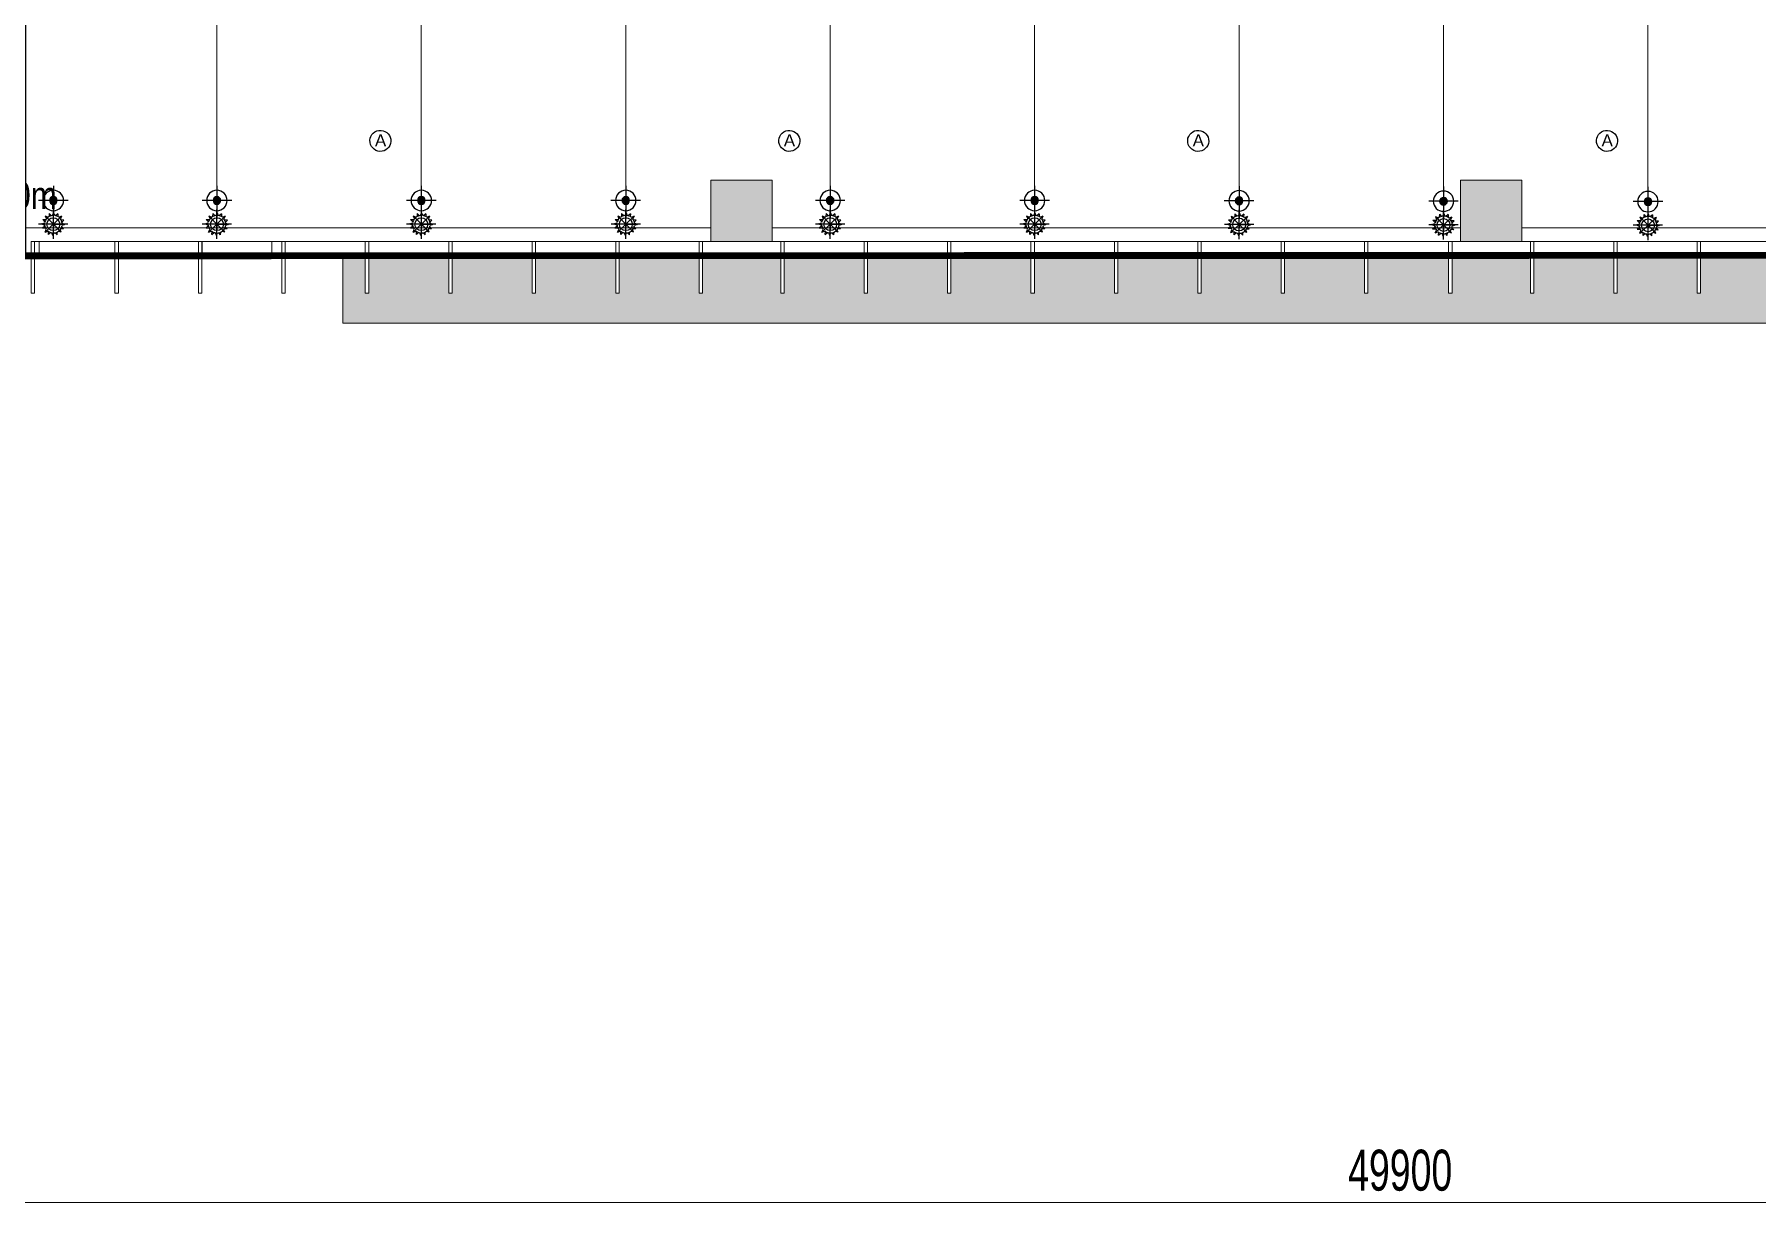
# Model space of a CAD drawing. Header units: millimetres. Extents: x 1706 to 249912, y -487248 to 27192.
# Drawn here: x 122808 to 148079, y -487148 to -470011 of the extents above; entities that cross this region are included whole.
import ezdxf

# ---------------------------------------------------------------- set-up
doc = ezdxf.new("R2010")
doc.units = ezdxf.units.MM
doc.linetypes.add('DASHDOT', pattern=[1, 0.5, -0.25, 0, -0.25])
doc.layers.get('0').update_dxf_attribs({"color": 251})
for name, color, linetype in [('25∅', 1, 'DASHDOT'), ('FIRE COMPARTMENTATION', 30, 'Continuous'), ('PHE-MULTI SENSOR DETECTOR (ABOVE', 3, 'Continuous')]:
    doc.layers.add(name, color=color, linetype=linetype)
for name, color, linetype, lineweight in [('A-ANNO-DIMS', 251, 'Continuous', 5), ('A-ANNO-DIMS-200', 251, 'Continuous', 5), ('A-FLOR', 251, 'Continuous', 5), ('A-GLAZ-CURT', 251, 'Continuous', 5), ('A-GLAZ-CWMG', 251, 'Continuous', 5), ('A-WALL', 251, 'Continuous', 5), ('M-FIRE-FHC', 251, 'Continuous', 9), ('McD-Fire', 1, 'Continuous', 13), ('McD-FIRE-SPRINKLER LINES', 1, 'Continuous', 9), ('S-COLS', 251, 'Continuous', 5)]:
    doc.layers.add(name, color=color, linetype=linetype, lineweight=lineweight)
doc.layers.add('FF-PENDENT SPRINKLER', color=7, linetype='Continuous', true_color=0xcc0099)
doc.styles.add('Arial', font='arial.ttf', dxfattribs={"height": 300})
doc.styles.add('Arial Narrow_2', font='ARIALN.TTF', dxfattribs={"width": 0.8, "height": 300})
doc.styles.add('Swis721 Cn BT', font='swissc.ttf', dxfattribs={"height": 395.68567})
doc.dimstyles.new('RSP_DIM_3_0mm_BOLD_ARIAL__Outer_Dims_', dxfattribs={"dimscale": 304.8, "dimtxt": 614.058584, "dimasz": 2.624672, "dimexe": 0, "dimexo": 0.0625, "dimgap": 0, "dimtad": 1, "dimdec": 0, "dimrnd": 5, "dimzin": 0, "dimdsep": 46, "dimtxsty": 'Arial Narrow_2', "dimblk1": 'DOTSMALL', "dimblk2": 'DOTSMALL', "dimsah": 1, "dimcen": 0.09, "dimazin": 0, "dimtfac": 1, "dimtdec": 4, "dimtix": 1, "dimtmove": 0, "dimatfit": 3, "dimfxl": 1.5625, "dimfxlon": 1, "dimtvp": 1, "dimtolj": 1, "dimtzin": 0, "dimarcsym": 2})

# ---------------------------------------------------------------- blocks, each defined once
blk = doc.blocks.new('zw$3B71')
at = {"layer": 'McD-Fire', "color": 7, "insert": (8760.7, -7823.3), "char_height": 400, "width": 2658.239, "attachment_point": 1, "line_spacing_factor": 1.5, "style": 'Swis721 Cn BT', "bg_fill": 2}
blk.add_mtext('Fire Shaft-03\\PSize:1.30X1.00m', dxfattribs=at)
at = {"layer": 'FIRE COMPARTMENTATION', "color": 1, "const_width": 100}
blk.add_lwpolyline([(11752.3, -9911.7), (11752.3, 16500), (53100, 16512), (53112, 10500), (57100, 10500), (57100, -2000), (55900, -2000), (55900, -9900)], close=True, dxfattribs=at)
blk = doc.blocks.new('UPRIGHT SPRINKLER -68°C')
at = {"color": 5}
for p, q in [((-106, 3, 3), (-81, 13, 3)), ((-106, 3, 3), (-82, -7, 3)), ((-74, 76, 3), (-49, 65, 3)), ((-74, 76, 3), (-64, 51, 3)), ((3, 106, 3), (-9, 80, 3)), ((3, 106, 3), (13, 79, 3)), ((76, 74, 3), (49, 63, 3)), ((76, 74, 3), (65, 47, 3)), ((105, -3, 3), (79, 9, 3)), ((-76, -73, 3), (-66, -49, 3)), ((-76, -73, 3), (-53, -63, 3)), ((-4, -105, 3), (-13, -81, 3)), ((-4, -105, 3), (7, -81, 3)), ((72, -77, 3), (47, -66, 3)), ((72, -77, 3), (62, -51, 3)), ((105, -3, 3), (79, -13, 3))]:
    blk.add_line(p, q, dxfattribs=at)
at = {"color": 6}
for p, q in [((-1, -1, 3), (-106, 4, 3)), ((-96, 45, 3), (-78, 25, 3)), ((-96, 45, 3), (-69, 44, 3)), ((72, -77, 3), (-74, 76, 3)), ((-36, 100, 3), (-38, 72, 3)), ((-36, 100, 3), (-17, 79, 3)), ((-1, -1, 3), (3, 106, 3)), ((76, 74, 3), (-1, -1, 3)), ((43, 98, 3), (21, 77, 3)), ((43, 98, 3), (42, 68, 3)), ((99, 38, 3), (70, 39, 3)), ((99, 38, 3), (78, 18, 3)), ((-99, -35, 3), (-80, -18, 3)), ((-99, -35, 3), (-74, -36, 3)), ((-76, -73, 3), (-1, -1, 3)), ((-45, -95, 3), (-44, -70, 3)), ((-45, -95, 3), (-26, -78, 3)), ((-1, -1, 3), (-4, -105, 3)), ((-1, -1, 3), (105, -3, 3)), ((36, -98, 3), (19, -79, 3)), ((36, -98, 3), (38, -72, 3)), ((96, -43, 3), (69, -42, 3)), ((96, -43, 3), (77, -22, 3))]:
    blk.add_line(p, q, dxfattribs=at)
at = {"color": 5, "elevation": 3}
for points in [[(-1, -136), (-1, 135)], [(-137, -1), (135, -1)]]:
    blk.add_lwpolyline(points, dxfattribs=at)
at = {"color": 3}
blk.add_circle((-1, -1, 3), 59.2, dxfattribs=at)
at = {"color": 5}
for start, end in [(140.8422, 170.3714), (95.6315, 125.6992), (51.7639, 79.8685), (6.8313, 35.8146), (184.8407, 216.5012), (230.6178, 261.7138), (276.0216, 306.5945), (321.5184, 351.2266)]:
    blk.add_arc((-1, -1, 3), 81.1, start, end, dxfattribs=at)
blk = doc.blocks.new('PENDENT SPRINKLER (RG)')
at = {"linetype": 'Continuous', "extrusion": (0.000667552, -0.000166966, 1)}
h = blk.add_hatch(color=5, dxfattribs=at)
h.dxf.hatch_style = 1
edge = h.paths.add_edge_path()
edge.add_arc((0, 0), 56.7, 44.562, 404.562, ccw=False)
at = {"layer": '25∅', "linetype": 'Continuous', "extrusion": (0.000667552, -0.000166966, 1)}
h = blk.add_hatch(color=5, dxfattribs=at)
h.dxf.hatch_style = 1
edge = h.paths.add_edge_path()
edge.add_arc((0, 0), 56.7, 44.562, 404.562, ccw=False)
at = {"color": 222, "linetype": 'Continuous', "true_color": 0xcc0099, "extrusion": (0.000667073, -0.000166479, 1)}
for points in [[(0, -217), (0, 217)], [(-217, 0), (217, 0)]]:
    blk.add_lwpolyline(points, dxfattribs=at)
at = {"color": 222, "linetype": 'Continuous', "true_color": 0xcc0099, "extrusion": (0.000667552, -0.000166966, 1)}
blk.add_circle((0, 0), 150, dxfattribs=at)
at = {"color": 5, "linetype": 'Continuous', "extrusion": (0.000667552, -0.000166966, 1)}
blk.add_circle((0, 0), 56.7, dxfattribs=at)
at = {"layer": '25∅', "color": 5, "linetype": 'Continuous', "extrusion": (0.000667552, -0.000166966, 1)}
blk.add_circle((0, 0), 56.7, dxfattribs=at)
at = {"layer": 'FF-PENDENT SPRINKLER', "extrusion": (1.02436e-19, 0, -1), "xscale": 1.588226225829954, "yscale": 1.588226225829954, "zscale": 1.588226225829954}
blk.add_blockref('UPRIGHT SPRINKLER -68°C', (-346, 1, -4), dxfattribs=at)
blk = doc.blocks.new('Sprinklre')
at = {"layer": 'McD-FIRE-SPRINKLER LINES'}
for points in [[(80600, -7000), (80600, 17610)], [(83600, -7000), (83600, 17610)], [(86600, -7000), (86600, 17610)], [(89600, -7000), (89600, 17610)], [(92600, -7000), (92600, 17610)], [(95600, -7000), (95600, 17610)], [(98600, -7000), (98600, 17610)], [(101600, -7000), (101600, 17610)]]:
    blk.add_lwpolyline(points, dxfattribs=at)
at = {"layer": 'FF-PENDENT SPRINKLER', "xscale": -1.000000000000001, "rotation": 90}
for p in [(78200, -7000), (80600, -7000), (83600, -7000), (86600, -7000, 0), (89600, -7000), (92600, -7000, 0), (95600, -7005, 0), (98600, -7011, 0), (101600, -7016, 0)]:
    blk.add_blockref('PENDENT SPRINKLER (RG)', p, dxfattribs=at)
blk = doc.blocks.new('Above false ceiling')
at = {"extrusion": (0.007291, -0.048425, 0.9988)}
blk.add_circle((0, 1, 0), 193, dxfattribs=at)
at = {"style": 'Arial'}
blk.add_text('A', height=222, rotation=0.0001, dxfattribs=at).set_placement((-101, -100, 0))
blk = doc.blocks.new('System Panel - VISION PANEL - TYPE 1-2399508-2ND FLOOR PLAN_')
at = {"layer": 'A-GLAZ-CURT'}
for p, q in [((589, 0), (-589, 0)), ((-589, 0), (-589, -12)), ((589, -12), (589, 0)), ((-589, -12), (589, -12))]:
    blk.add_line(p, q, dxfattribs=at)
blk = doc.blocks.new('System Panel - VISION PANEL - TYPE 1-2399509-2ND FLOOR PLAN_')
at = {"layer": 'A-GLAZ-CURT'}
for p, q in [((587, 0), (-587, 0)), ((-587, 0), (-587, -12)), ((587, -12), (587, 0)), ((-587, -12), (587, -12))]:
    blk.add_line(p, q, dxfattribs=at)
blk = doc.blocks.new('System Panel - VISION PANEL - TYPE 1-2399510-2ND FLOOR PLAN_')
at = {"layer": 'A-GLAZ-CURT'}
for p, q in [((587, 0), (-587, 0)), ((-587, 0), (-587, -12)), ((587, -12), (587, 0)), ((-587, -12), (587, -12))]:
    blk.add_line(p, q, dxfattribs=at)
blk = doc.blocks.new('System Panel - VISION PANEL - TYPE 1-2399511-2ND FLOOR PLAN_')
at = {"layer": 'A-GLAZ-CURT'}
for p, q in [((588, 0), (-588, 0)), ((-588, 0), (-588, -12)), ((588, -12), (588, 0)), ((-588, -12), (588, -12))]:
    blk.add_line(p, q, dxfattribs=at)
blk = doc.blocks.new('System Panel - VISION PANEL - TYPE 1-2399512-2ND FLOOR PLAN_')
at = {"layer": 'A-GLAZ-CURT'}
for p, q in [((587, 0), (-587, 0)), ((-587, 0), (-587, -12)), ((587, -12), (587, 0)), ((-587, -12), (587, -12))]:
    blk.add_line(p, q, dxfattribs=at)
blk = doc.blocks.new('System Panel - VISION PANEL - TYPE 1-2399513-2ND FLOOR PLAN_')
at = {"layer": 'A-GLAZ-CURT'}
for p, q in [((586, 0), (-586, 0)), ((-586, 0), (-586, -12)), ((586, -12), (586, 0)), ((-586, -12), (586, -12))]:
    blk.add_line(p, q, dxfattribs=at)
blk = doc.blocks.new('System Panel - Spandrel-2378446-2ND FLOOR PLAN_')
at = {"layer": 'A-GLAZ-CURT'}
for p, q in [((575, 0), (-575, 0)), ((-575, 0), (-575, -12)), ((575, -12), (575, 0)), ((-575, -12), (575, -12))]:
    blk.add_line(p, q, dxfattribs=at)
blk = doc.blocks.new('System Panel - VISION PANEL - TYPE 1-2399514-2ND FLOOR PLAN_')
at = {"layer": 'A-GLAZ-CURT'}
for p, q in [((587, 0), (-587, 0)), ((-587, 0), (-587, -12)), ((587, -12), (587, 0)), ((-587, -12), (587, -12))]:
    blk.add_line(p, q, dxfattribs=at)
blk = doc.blocks.new('System Panel - VISION PANEL - TYPE 1-2399515-2ND FLOOR PLAN_')
at = {"layer": 'A-GLAZ-CURT'}
for p, q in [((592, 0), (-592, 0)), ((-592, 0), (-592, -12)), ((592, -12), (592, 0)), ((-592, -12), (592, -12))]:
    blk.add_line(p, q, dxfattribs=at)
blk = doc.blocks.new('Rectangular Mullion - SOUTH 50 x 450-2129914-2ND FLOOR PLAN_')
at = {"layer": 'A-GLAZ-CWMG'}
for p, q in [((-25, 560), (25, 560)), ((-25, -200), (-25, 560)), ((25, 560), (25, -200)), ((25, -200), (-25, -200))]:
    blk.add_line(p, q, dxfattribs=at)
blk = doc.blocks.new('Rectangular Mullion - 100 x 200mm-2363046-2ND FLOOR PLAN_')
at = {"layer": 'A-GLAZ-CWMG'}
for p, q in [((57649, -473247), (57649, -473047)), ((57649, -473047), (58762, -473047))]:
    blk.add_line(p, q, dxfattribs=at)
blk = doc.blocks.new('Rectangular Mullion - 100 x 200mm-2334376-2ND FLOOR PLAN_')
at = {"layer": 'A-GLAZ-CWMG'}
blk.add_line((58812, -473047), (58846, -473047), dxfattribs=at)
blk = doc.blocks.new('Rectangular Mullion - 100 x 200mm-2334103-2ND FLOOR PLAN_')
at = {"layer": 'A-GLAZ-CWMG'}
blk.add_line((63711, -473047), (64886, -473047), dxfattribs=at)
blk = doc.blocks.new('Rectangular Mullion - 100 x 200mm-2131721-2ND FLOOR PLAN_')
at = {"layer": 'A-GLAZ-CWMG'}
for p, q in [((67384, -473047), (67509, -473047)), ((68409, -473047), (68534, -473047))]:
    blk.add_line(p, q, dxfattribs=at)
blk = doc.blocks.new('Rectangular Mullion - 100 x 200mm-2334139-2ND FLOOR PLAN_')
at = {"layer": 'A-GLAZ-CWMG'}
blk.add_line((68584, -473047), (69756, -473047), dxfattribs=at)
blk = doc.blocks.new('Rectangular Mullion - 100 x 200mm-2334010-2ND FLOOR PLAN_')
at = {"layer": 'A-GLAZ-CWMG'}
blk.add_line((69806, -473047), (70980, -473047), dxfattribs=at)
blk = doc.blocks.new('Rectangular Mullion - 100 x 200mm-2334218-2ND FLOOR PLAN_')
at = {"layer": 'A-GLAZ-CWMG'}
blk.add_line((77150, -473047), (78334, -473047), dxfattribs=at)
blk = doc.blocks.new('Rectangular Mullion - 100 x 200mm-2334362-2ND FLOOR PLAN_')
at = {"layer": 'A-GLAZ-CWMG'}
blk.add_line((58846, -473047), (59986, -473047), dxfattribs=at)
blk = doc.blocks.new('Rectangular Mullion - 100 x 200mm-2334372-2ND FLOOR PLAN_')
at = {"layer": 'A-GLAZ-CWMG'}
for p, q in [((60044, -473247), (60044, -473047)), ((60044, -473047), (61065, -473047)), ((61065, -473047), (61065, -473247))]:
    blk.add_line(p, q, dxfattribs=at)
blk = doc.blocks.new('Rectangular Mullion - 100 x 200mm-2334335-2ND FLOOR PLAN_')
at = {"layer": 'A-GLAZ-CWMG'}
blk.add_line((61260, -473047), (62436, -473047), dxfattribs=at)
blk = doc.blocks.new('DIMBLOCK219-2ND FLOOR PLAN_')
at = {"layer": 'A-ANNO-DIMS-200', "lineweight": 25, "transparency": 16777216}
h = blk.add_hatch(color=256, dxfattribs=at)
edge = h.paths.add_edge_path()
edge.add_arc((232721, -487148), 100, 0, 360)
h = blk.add_hatch(color=256, dxfattribs=at)
edge = h.paths.add_edge_path()
edge.add_arc((282621, -487148), 100, 0, 360)
at = {"layer": 'A-ANNO-DIMS-200', "transparency": 16777216}
for p, q in [((232721, -487148), (232721, -486672)), ((282621, -487148), (282621, -486672)), ((232721, -487148), (282621, -487148)), ((232721, -487148), (232721, -487148)), ((282621, -487148), (282621, -487148))]:
    blk.add_line(p, q, dxfattribs=at)
at = {"layer": 'A-ANNO-DIMS-200', "lineweight": 25, "transparency": 16777216}
for centre in [(232721, -487148), (282621, -487148)]:
    blk.add_circle(centre, 100, dxfattribs=at)
at = {"layer": 'A-ANNO-DIMS-200', "color": 0, "transparency": 16777216, "insert": (256721, -486373), "char_height": 600, "width": 2280.79, "attachment_point": 1, "line_spacing_factor": 0.974696, "style": 'Arial Narrow_2'}
blk.add_mtext('49900', dxfattribs=at)
blk = doc.blocks.new('_DotSmall')
at = {"color": 0, "linetype": 'ByBlock', "const_width": 0.5}
blk.add_lwpolyline([(-0.0625, 0, 1), (0.0625, 0, 1)], format="xyb", close=True, dxfattribs=at)
blk = doc.blocks.new('A$Cdfc9e3fe')
at = {"layer": 'A-FLOR'}
h = blk.add_hatch(color=256, dxfattribs=at)
h.paths.add_polyline_path([(40044.4, -10900), (55100, -10900), (55100, -9912), (55000, -9912), (55000, -9930), (53895, -9930), (53895, -10460), (53845, -10460), (53845, -9912), (52660, -9912), (52660, -10460), (52610, -10460), (52610, -9912), (51425, -9912), (51425, -10460), (51375, -10460), (51375, -9912), (50225, -9912), (50225, -10460), (50175, -10460), (50175, -9912), (48900, -9912), (48900, -10460), (48850, -10460), (48850, -9912), (47575, -9912), (47575, -10460), (47525, -10460), (47525, -9912), (46250, -9912), (46250, -10460), (46200, -10460), (46200, -9912), (44925, -9912), (44925, -10460), (44875, -10460), (44875, -9912), (43725, -9912), (43725, -10460), (43675, -10460), (43675, -9912), (42493.3, -9912), (42493.3, -10460), (42443.3, -10460), (42443.3, -9912), (41268.3, -9912), (41268.3, -10460), (41218.3, -10460), (41218.3, -9912), (40044.4, -9912), (40044.4, -10460), (39994.4, -10460), (39994.4, -9912), (38820.6, -9912), (38820.6, -10460), (38770.6, -10460), (38770.6, -9912), (37596.7, -9912), (37596.7, -10460), (37546.7, -10460), (37546.7, -9912), (36372.8, -9912), (36372.8, -10460), (36322.8, -10460), (36322.8, -9912), (35148.9, -9912), (35148.9, -10460), (35098.9, -10460), (35098.9, -9912), (33925, -9912), (33925, -10460), (33875, -10460), (33875, -9912), (32725, -9912), (32725, -10460), (32675, -10460), (32675, -9912), (31491.1, -9912), (31491.1, -10460), (31441.1, -10460), (31441.1, -9912), (30267.2, -9912), (30267.2, -10460), (30217.2, -10460), (30217.2, -9912), (29043.3, -9912), (29043.3, -10460), (28993.3, -10460), (28993.3, -9912), (27819.4, -9912), (27819.4, -10460), (27769.4, -10460), (27769.4, -9912), (26595.6, -9912), (26595.6, -10460), (26545.6, -10460), (26545.6, -9912), (25371.7, -9912), (25371.7, -10460), (25321.7, -10460), (25321.7, -9912), (24147.8, -9912), (24147.8, -10460), (24097.8, -10460), (24097.8, -9912), (22925, -9912), (22925, -10460), (22875, -10460), (22875, -9912), (21725, -9912), (21725, -10460), (21675, -10460), (21675, -9912), (20502.2, -9912), (20502.2, -10460), (20452.2, -10460), (20452.2, -9912), (19277.2, -9912), (19277.2, -10460), (19227.2, -10460), (19227.2, -9912), (18052.2, -9912), (18052.2, -10460), (18002.2, -10460), (18002.2, -9912), (16827.3, -9912), (16827.3, -10460), (16777.3, -10460), (16777.3, -9912), (16450, -9912), (16450, -10900), (39994.4, -10900)])
h.paths.add_polyline_path([(-41900, -10900), (-26250, -10900), (-26250, -9912), (-27175, -9912), (-27175, -10460), (-27225, -10460), (-27225, -9912), (-28400, -9912), (-28400, -10460), (-28450, -10460), (-28450, -9912), (-29625, -9912), (-29625, -10460), (-29675, -10460), (-29675, -9912), (-30850, -9912), (-30850, -10460), (-30900, -10460), (-30900, -9912), (-32075, -9912), (-32075, -10460), (-32125, -10460), (-32125, -9912), (-33275, -9912), (-33275, -10460), (-33325, -10460), (-33325, -9912), (-34500, -9912), (-34500, -10460), (-34550, -10460), (-34550, -9912), (-35725, -9912), (-35725, -10460), (-35775, -10460), (-35775, -9912), (-36950, -9912), (-36950, -10460), (-37000, -10460), (-37000, -9912), (-38175, -9912), (-38175, -10460), (-38225, -10460), (-38225, -9912), (-39400, -9912), (-39400, -10460), (-39450, -10460), (-39450, -9912), (-40625, -9912), (-40625, -10460), (-40675, -10460), (-40675, -9912), (-41850, -9912), (-41850, -10460), (-41900, -10460), (-41900, -9912), (-43075, -9912), (-43075, -10460), (-43125, -10460), (-43125, -9912), (-44275, -9912), (-44275, -10460), (-44325, -10460), (-44325, -9912), (-45500, -9912), (-45500, -10460), (-45550, -10460), (-45550, -9912), (-46725, -9912), (-46725, -10460), (-46775, -10460), (-46775, -9912), (-47950, -9912), (-47950, -10460), (-48000, -10460), (-48000, -9912), (-49175, -9912), (-49175, -10460), (-49225, -10460), (-49225, -9912), (-50400, -9912), (-50400, -10460), (-50450, -10460), (-50450, -9912), (-51625, -9912), (-51625, -10460), (-51675, -10460), (-51675, -9912), (-52850, -9912), (-52850, -10460), (-52900, -10460), (-52900, -9912), (-54075, -9912), (-54075, -10460), (-54125, -10460), (-54125, -9912), (-55275, -9912), (-55275, -10460), (-55325, -10460), (-55325, -9912), (-56600, -9912), (-56600, -10460), (-56650, -10460), (-56650, -9912), (-57925, -9912), (-57925, -10460), (-57975, -10460), (-57975, -9912), (-59250, -9912), (-59250, -10460), (-59300, -10460), (-59300, -9912), (-60575, -9912), (-60575, -10460), (-60625, -10460), (-60625, -9912), (-61772.5, -9912), (-61772.5, -10900), (-43075, -10900)])
h.paths.add_polyline_path([(-61772.5, -10900), (-61772.5, -10460), (-61822.5, -10460), (-61822.5, -9912), (-63006.7, -9912), (-63006.7, -10460), (-63056.7, -10460), (-63056.7, -9912), (-64240.8, -9912), (-64240.8, -10460), (-64290.8, -10460), (-64290.8, -9930), (-65400, -9930), (-65400, -9912), (-65500, -9912), (-65500, -10900), (-61797.5, -10900)])
h.paths.add_polyline_path([(-66300, -10700), (-65700, -10700), (-65700, -9900), (-66300, -9900), (-66300, -10500)])
h.paths.add_polyline_path([(55300, -10700), (55900, -10700), (55900, -9900), (55300, -9900)])
h.paths.add_polyline_path([(16827.3, -9900), (16827.3, -9900), (16827.3, -9700)])
h.paths.add_polyline_path([(-66500, 10500), (-61812, 10500), (-61812, 11500), (-66500, 11500), (-66500, 10566.7)])
h.paths.add_polyline_path([(53090.2, 16300), (53100, 16300), (53100, 17300), (52500, 17300), (52500, 16300), (53000, 16300)])
h.paths.add_polyline_path([(32726.6, 16512), (33877.1, 16512), (33877.1, 16855), (33927.1, 16855), (33927.1, 16512), (34965.9, 16512), (34965.9, 16855), (35015.9, 16855), (35015.9, 16512), (36054.7, 16512), (36054.7, 16855), (36104.7, 16855), (36104.7, 16512), (37143.5, 16512), (37143.5, 16855), (37193.5, 16855), (37193.5, 16512), (38232.3, 16512), (38232.3, 16855), (38282.3, 16855), (38282.3, 16512), (39321.1, 16512), (39321.1, 16855), (39371.1, 16855), (39371.1, 16512), (40409.9, 16512), (40409.9, 16855), (40459.9, 16855), (40459.9, 16512), (41498.7, 16512), (41498.7, 16855), (41548.7, 16855), (41548.7, 16512), (42587.5, 16512), (42587.5, 16855), (42637.5, 16855), (42637.5, 16512), (43676.3, 16512), (43676.3, 16855), (43726.3, 16855), (43726.3, 16512), (44876.8, 16512), (44876.8, 16855), (44926.8, 16855), (44926.8, 16512), (45936.3, 16512), (45936.3, 16855), (45986.3, 16855), (45986.3, 16512), (46995.7, 16512), (46995.7, 16855), (47045.7, 16855), (47045.7, 16512), (48055.1, 16512), (48055.1, 16855), (48105.1, 16855), (48105.1, 16512), (49114.5, 16512), (49114.5, 16855), (49164.5, 16855), (49164.5, 16512), (50173.9, 16512), (50173.9, 16855), (50223.9, 16855), (50223.9, 16512), (51374.5, 16512), (51374.5, 16855), (51424.5, 16855), (51424.5, 16512), (52300, 16512), (52300, 17500), (-86.2, 17500), (-86.2, 16512), (872.9, 16512), (872.9, 16855), (922.9, 16855), (922.9, 16512), (1962.3, 16512), (1962.3, 16855), (2012.3, 16855), (2012.3, 16512), (3051.6, 16512), (3051.6, 16855), (3101.6, 16855), (3101.6, 16512), (4141, 16512), (4141, 16855), (4191, 16855), (4191, 16512), (5230.3, 16512), (5230.3, 16855), (5280.3, 16855), (5280.3, 16512), (6319.7, 16512), (6319.7, 16855), (6369.7, 16855), (6369.7, 16512), (7409, 16512), (7409, 16855), (7459, 16855), (7459, 16512), (8498.4, 16512), (8498.4, 16855), (8548.4, 16855), (8548.4, 16512), (9587.8, 16512), (9587.8, 16855), (9637.8, 16855), (9637.8, 16512), (10677.1, 16512), (10677.1, 16855), (10727.1, 16855), (10727.1, 16512), (11872.6, 16512), (11872.6, 16855), (11922.6, 16855), (11922.6, 16512), (12962, 16512), (12962, 16855), (13012, 16855), (13012, 16512), (14051.3, 16512), (14051.3, 16855), (14101.3, 16855), (14101.3, 16512), (15140.7, 16512), (15140.7, 16855), (15190.7, 16855), (15190.7, 16512), (16230.1, 16512), (16230.1, 16855), (16280.1, 16855), (16280.1, 16512), (17319.4, 16512), (17319.4, 16855), (17369.4, 16855), (17369.4, 16512), (18408.8, 16512), (18408.8, 16855), (18458.8, 16855), (18458.8, 16512), (19498.1, 16512), (19498.1, 16855), (19548.1, 16855), (19548.1, 16512), (20587.5, 16512), (20587.5, 16855), (20637.5, 16855), (20637.5, 16512), (21676.8, 16512), (21676.8, 16855), (21726.8, 16855), (21726.8, 16512), (22875.8, 16512), (22875.8, 16855), (22925.8, 16855), (22925.9, 16512), (23964.8, 16512), (23964.8, 16855), (24014.8, 16855), (24014.8, 16512), (25053.7, 16512), (25053.7, 16855), (25103.7, 16855), (25103.8, 16512), (26142.7, 16512), (26142.7, 16855), (26192.7, 16855), (26192.8, 16512), (27231.7, 16512), (27231.7, 16855), (27281.7, 16855), (27281.8, 16512), (28320.7, 16512), (28320.7, 16855), (28370.7, 16855), (28370.8, 16512), (29409.6, 16512), (29409.6, 16855), (29459.6, 16855), (29459.7, 16512), (30498.6, 16512), (30498.6, 16855), (30548.6, 16855), (30548.7, 16512), (31587.6, 16512), (31587.6, 16855), (31637.6, 16855), (31637.7, 16512), (32676.6, 16512), (32676.6, 16855), (32726.6, 16855)])
at = {"layer": 'S-COLS'}
for points in [[(22750, -9700), (22750, -8800), (21850, -8800), (21850, -9700)], [(33750, -9700), (33750, -8800), (32850, -8800), (32850, -9700)]]:
    blk.add_hatch(color=256, dxfattribs=at).paths.add_polyline_path(points)
at = {"layer": 'A-FLOR'}
for p, q in [((16450, -9912), (16450, -10900)), ((16450, -10900), (55100, -10900))]:
    blk.add_line(p, q, dxfattribs=at)
at = {"layer": 'A-WALL'}
for p, q in [((11750, -9500), (21850, -9500)), ((22750, -9500), (32850, -9500)), ((33750, -9500), (43850, -9500)), ((13103.9, -9700), (11925, -9700)), ((14327.8, -9700), (13153.9, -9700)), ((15551.7, -9700), (14377.8, -9700)), ((16777.3, -9700), (15601.7, -9700)), ((18002.2, -9700), (16827.3, -9700)), ((19227.2, -9700), (18052.2, -9700)), ((20452.2, -9700), (19277.2, -9700)), ((21675, -9700), (20502.2, -9700)), ((21850, -9700), (21725, -9700)), ((22875, -9700), (22750, -9700)), ((24097.8, -9700), (22925, -9700)), ((25321.7, -9700), (24147.8, -9700)), ((26545.6, -9700), (25371.7, -9700)), ((27769.4, -9700), (26595.6, -9700)), ((28993.3, -9700), (27819.4, -9700)), ((30217.2, -9700), (29043.3, -9700)), ((31441.1, -9700), (30267.2, -9700)), ((32675, -9700), (31491.1, -9700)), ((32850, -9700), (32725, -9700)), ((33875, -9700), (33750, -9700)), ((35098.9, -9700), (33925, -9700)), ((36322.8, -9700), (35148.9, -9700)), ((37546.7, -9700), (36372.8, -9700))]:
    blk.add_line(p, q, dxfattribs=at)
at = {"layer": 'S-COLS'}
for p, q in [((22750, -8800), (21850, -8800)), ((21850, -8800), (21850, -9700)), ((22750, -9700), (22750, -8800)), ((33750, -8800), (32850, -8800)), ((32850, -8800), (32850, -9700)), ((33750, -9700), (33750, -8800)), ((21850, -9700), (22750, -9700)), ((32850, -9700), (33750, -9700))]:
    blk.add_line(p, q, dxfattribs=at)
at = {"layer": 'A-GLAZ-CURT'}
for name, p in [('System Panel - VISION PANEL - TYPE 1-2399508-2ND FLOOR PLAN_', (12514.4, -9900)), ('System Panel - VISION PANEL - TYPE 1-2399509-2ND FLOOR PLAN_', (13740.8, -9900)), ('System Panel - VISION PANEL - TYPE 1-2399510-2ND FLOOR PLAN_', (14964.7, -9900)), ('System Panel - VISION PANEL - TYPE 1-2399511-2ND FLOOR PLAN_', (16189.5, -9900)), ('System Panel - VISION PANEL - TYPE 1-2399512-2ND FLOOR PLAN_', (17414.8, -9900)), ('System Panel - VISION PANEL - TYPE 1-2399512-2ND FLOOR PLAN_', (18639.7, -9900)), ('System Panel - VISION PANEL - TYPE 1-2399512-2ND FLOOR PLAN_', (19864.7, -9900)), ('System Panel - VISION PANEL - TYPE 1-2399513-2ND FLOOR PLAN_', (21088.6, -9900)), ('System Panel - Spandrel-2378446-2ND FLOOR PLAN_', (22300, -9900)), ('System Panel - VISION PANEL - TYPE 1-2399513-2ND FLOOR PLAN_', (23511.4, -9900)), ('System Panel - VISION PANEL - TYPE 1-2399514-2ND FLOOR PLAN_', (24734.7, -9900)), ('System Panel - VISION PANEL - TYPE 1-2399514-2ND FLOOR PLAN_', (25958.6, -9900)), ('System Panel - VISION PANEL - TYPE 1-2399514-2ND FLOOR PLAN_', (27182.5, -9900)), ('System Panel - VISION PANEL - TYPE 1-2399514-2ND FLOOR PLAN_', (28406.4, -9900)), ('System Panel - VISION PANEL - TYPE 1-2399514-2ND FLOOR PLAN_', (29630.3, -9900)), ('System Panel - VISION PANEL - TYPE 1-2399514-2ND FLOOR PLAN_', (30854.2, -9900)), ('System Panel - VISION PANEL - TYPE 1-2399515-2ND FLOOR PLAN_', (32083.1, -9900)), ('System Panel - Spandrel-2378446-2ND FLOOR PLAN_', (33300, -9900)), ('System Panel - VISION PANEL - TYPE 1-2399514-2ND FLOOR PLAN_', (34511.9, -9900)), ('System Panel - VISION PANEL - TYPE 1-2399514-2ND FLOOR PLAN_', (35735.8, -9900)), ('System Panel - VISION PANEL - TYPE 1-2399514-2ND FLOOR PLAN_', (36959.7, -9900))]:
    blk.add_blockref(name, p, dxfattribs=at)
at = {"layer": 'A-GLAZ-CWMG', "extrusion": (0, 0, -1), "rotation": 180}
for p in [(-11900, -9900), (-13128.9, -9900), (-14352.8, -9900), (-15576.7, -9900), (-16802.3, -9900), (-18027.2, -9900), (-19252.2, -9900), (-20477.2, -9900), (-21700, -9900), (-22900, -9900), (-24122.8, -9900), (-25346.7, -9900), (-26570.6, -9900), (-27794.4, -9900), (-29018.3, -9900), (-30242.2, -9900), (-31466.1, -9900), (-32700, -9900), (-33900, -9900), (-35123.9, -9900), (-36347.8, -9900)]:
    blk.add_blockref('Rectangular Mullion - SOUTH 50 x 450-2129914-2ND FLOOR PLAN_', p, dxfattribs=at)
at = {"layer": 'A-GLAZ-CWMG'}
for name, p in [('Rectangular Mullion - 100 x 200mm-2363046-2ND FLOOR PLAN_', (-45658.5, 463347.4)), ('Rectangular Mullion - 100 x 200mm-2334376-2ND FLOOR PLAN_', (-45658.5, 463347.4)), ('Rectangular Mullion - 100 x 200mm-2334362-2ND FLOOR PLAN_', (-45658.5, 463347.4)), ('Rectangular Mullion - 100 x 200mm-2334372-2ND FLOOR PLAN_', (-45658.5, 463347.4)), ('Rectangular Mullion - 100 x 200mm-2334335-2ND FLOOR PLAN_', (-45658.5, 463347.4)), ('Rectangular Mullion - 100 x 200mm-2334103-2ND FLOOR PLAN_', (-46883.5, 463347.4)), ('Rectangular Mullion - 100 x 200mm-2334103-2ND FLOOR PLAN_', (-45658.5, 463347.4)), ('Rectangular Mullion - 100 x 200mm-2334103-2ND FLOOR PLAN_', (-44433.5, 463347.4)), ('Rectangular Mullion - 100 x 200mm-2334139-2ND FLOOR PLAN_', (-48081.3, 463347.4)), ('Rectangular Mullion - 100 x 200mm-2131721-2ND FLOOR PLAN_', (-45658.5, 463347.4)), ('Rectangular Mullion - 100 x 200mm-2334139-2ND FLOOR PLAN_', (-45658.5, 463347.4)), ('Rectangular Mullion - 100 x 200mm-2334010-2ND FLOOR PLAN_', (-45658.5, 463347.4)), ('Rectangular Mullion - 100 x 200mm-2334010-2ND FLOOR PLAN_', (-44434.6, 463347.4)), ('Rectangular Mullion - 100 x 200mm-2334010-2ND FLOOR PLAN_', (-43210.7, 463347.4)), ('Rectangular Mullion - 100 x 200mm-2334010-2ND FLOOR PLAN_', (-41986.8, 463347.4)), ('Rectangular Mullion - 100 x 200mm-2334010-2ND FLOOR PLAN_', (-40762.9, 463347.4)), ('Rectangular Mullion - 100 x 200mm-2334010-2ND FLOOR PLAN_', (-39539.1, 463347.4)), ('Rectangular Mullion - 100 x 200mm-2334218-2ND FLOOR PLAN_', (-45658.5, 463347.4)), ('Rectangular Mullion - 100 x 200mm-2131721-2ND FLOOR PLAN_', (-34658.5, 463347.4)), ('Rectangular Mullion - 100 x 200mm-2334010-2ND FLOOR PLAN_', (-35881.3, 463347.4)), ('Rectangular Mullion - 100 x 200mm-2334010-2ND FLOOR PLAN_', (-34657.4, 463347.4)), ('Rectangular Mullion - 100 x 200mm-2334010-2ND FLOOR PLAN_', (-33433.5, 463347.4))]:
    blk.add_blockref(name, p, dxfattribs=at)
at = {"layer": 'A-ANNO-DIMS'}
dim = blk.add_linear_dim(base=(-44044.9, 58058.9), p1=(-55992.2, 53624.9), p2=(-43281.8, 55740.7), angle=18.21982, dimstyle='RSP_DIM_3_0mm_BOLD_ARIAL__Outer_Dims_', override={"dimpost": '<>', "dimfxl": 12885.302602}, dxfattribs=at)
dim.commit()
dim.dimension.update_dxf_attribs({"geometry": 'DIMBLOCK219-2ND FLOOR PLAN_', "text_midpoint": (-50188.8, 56359.1), "insert": (-225521.4, 463347.4)})

msp = doc.modelspace()

# ---------------------------------------------------------------- block references
msp.add_blockref('A$Cdfc9e3fe', (110885.701, -463347.417))

# ---------------------------------------------------------------- next in the draw order: block references
at = {"layer": 'M-FIRE-FHC'}
msp.add_blockref('zw$3B71', (110885.699, -463347.417), dxfattribs=at)

# ---------------------------------------------------------------- next in the draw order: block references
at = {"layer": 'McD-FIRE-SPRINKLER LINES'}
msp.add_blockref('Sprinklre', (44885.699, -465447.381), dxfattribs=at)
at = {"layer": 'PHE-MULTI SENSOR DETECTOR (ABOVE', "xscale": 0.8, "yscale": 0.8, "zscale": 0.8}
for p in [(127885.699, -471573.391), (133885.699, -471573.391), (139885.699, -471573.391), (145885.699, -471573.391)]:
    msp.add_blockref('Above false ceiling', p, dxfattribs=at)

doc.saveas('drawing.dxf')
